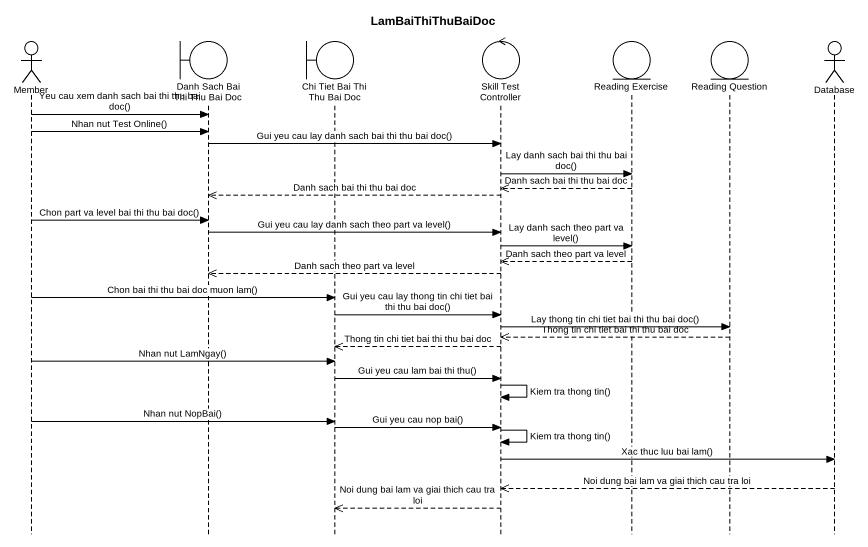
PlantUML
@startuml
title LamBaiThiThuBaiDoc
hide footbox
actor Member
boundary "Danh Sach Bai Thi Thu Bai Doc" as Danh_Sach_Bai_Thi_Thu_Bai
boundary "Chi Tiet Bai Thi Thu Bai Doc" as Chi_Tiet_Bai_Thi_Thu_Bai_Doc
control "Skill Test Controller" as Skill_Test_Controller
entity "Reading Exercise" as Reading_Exercise
entity "Reading Question" as Reading_Question
actor "Database" as Database_

Member -> Danh_Sach_Bai_Thi_Thu_Bai : Yeu cau xem danh sach bai thi thu bai doc()
Member -> Danh_Sach_Bai_Thi_Thu_Bai : Nhan nut Test Online()
Danh_Sach_Bai_Thi_Thu_Bai -> Skill_Test_Controller : Gui yeu cau lay danh sach bai thi thu bai doc()
Skill_Test_Controller -> Reading_Exercise : Lay danh sach bai thi thu bai doc()
Reading_Exercise -->> Skill_Test_Controller : Danh sach bai thi thu bai doc
Skill_Test_Controller -->> Danh_Sach_Bai_Thi_Thu_Bai : Danh sach bai thi thu bai doc
Member -> Danh_Sach_Bai_Thi_Thu_Bai : Chon part va level bai thi thu bai doc()
Danh_Sach_Bai_Thi_Thu_Bai -> Skill_Test_Controller : Gui yeu cau lay danh sach theo part va level()
Skill_Test_Controller -> Reading_Exercise : Lay danh sach theo part va level()
Reading_Exercise -->> Skill_Test_Controller : Danh sach theo part va level
Skill_Test_Controller -->> Danh_Sach_Bai_Thi_Thu_Bai : Danh sach theo part va level
Member -> Chi_Tiet_Bai_Thi_Thu_Bai_Doc : Chon bai thi thu bai doc muon lam()
Chi_Tiet_Bai_Thi_Thu_Bai_Doc -> Skill_Test_Controller : Gui yeu cau lay thong tin chi tiet bai thi thu bai doc()
Skill_Test_Controller -> Reading_Question : Lay thong tin chi tiet bai thi thu bai doc()
Reading_Question -->> Skill_Test_Controller : Thong tin chi tiet bai thi thu bai doc
Skill_Test_Controller -->> Chi_Tiet_Bai_Thi_Thu_Bai_Doc : Thong tin chi tiet bai thi thu bai doc
Member -> Chi_Tiet_Bai_Thi_Thu_Bai_Doc : Nhan nut LamNgay()
Chi_Tiet_Bai_Thi_Thu_Bai_Doc -> Skill_Test_Controller : Gui yeu cau lam bai thi thu()
Skill_Test_Controller -> Skill_Test_Controller : Kiem tra thong tin()
Member -> Chi_Tiet_Bai_Thi_Thu_Bai_Doc : Nhan nut NopBai()
Chi_Tiet_Bai_Thi_Thu_Bai_Doc -> Skill_Test_Controller : Gui yeu cau nop bai()
Skill_Test_Controller -> Skill_Test_Controller : Kiem tra thong tin()
Skill_Test_Controller -> Database_ : Xac thuc luu bai lam()
Database_ -->> Skill_Test_Controller : Noi dung bai lam va giai thich cau tra loi
Skill_Test_Controller -->> Chi_Tiet_Bai_Thi_Thu_Bai_Doc : Noi dung bai lam va giai thich cau tra loi
@enduml
